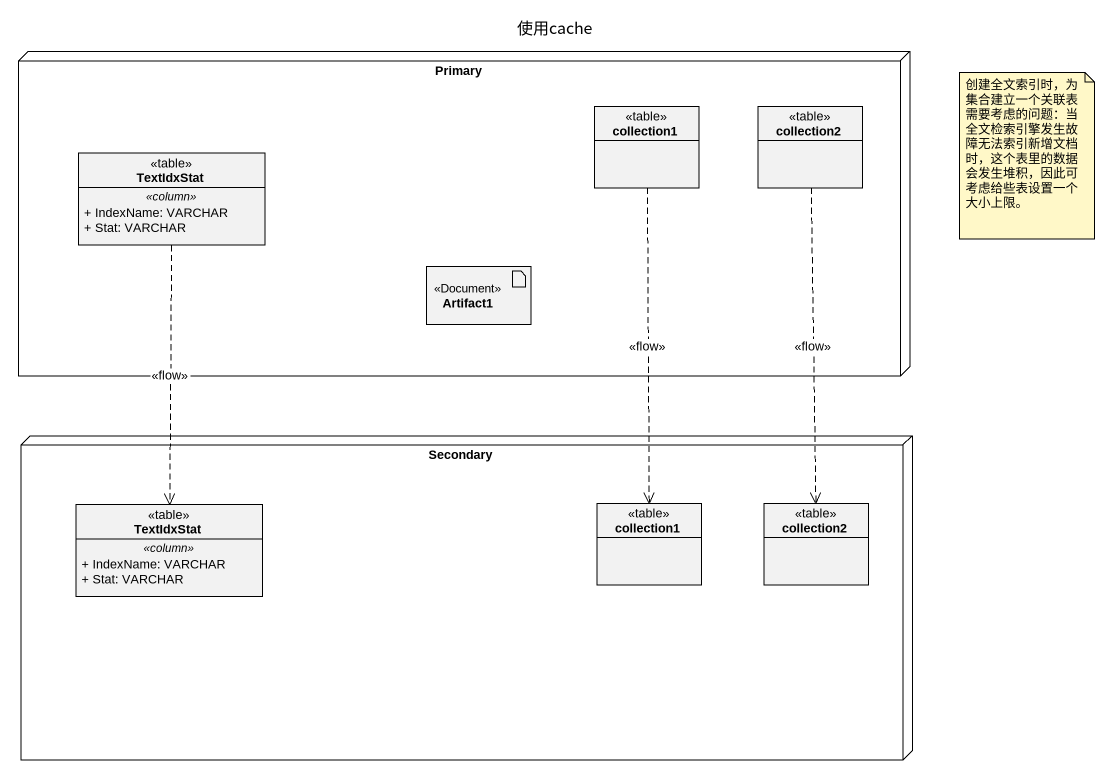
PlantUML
@startuml
title 使用cache
allowmixing
hide circle
hide empty members
skinparam classAttributeIconSize 0
node Primary {
  class collection1 <<table>>
  class collection2 <<table>>
  class TextIdxStat <<table>> {
    .. <<column>> ..
    + IndexName: VARCHAR
    + Stat: VARCHAR
  }
  artifact Artifact1 <<Document>>
}
node Secondary {
  class "TextIdxStat" as TextIdxStat_2 <<table>> {
    .. <<column>> ..
    + IndexName: VARCHAR
    + Stat: VARCHAR
  }
  class "collection1" as collection1_2 <<table>>
  class "collection2" as collection2_2 <<table>>
}
collection1 ..> collection1_2 : <<flow>>
collection2 ..> collection2_2 : <<flow>>
TextIdxStat ..> TextIdxStat_2 : <<flow>>
note as N1
  创建全文索引时，为集合建立一个关联表
  需要考虑的问题：当全文检索引擎发生故障无法索引新增文档时，这个表里的数据会发生堆积，因此可考虑给些表设置一个大小上限。
end note
@enduml
